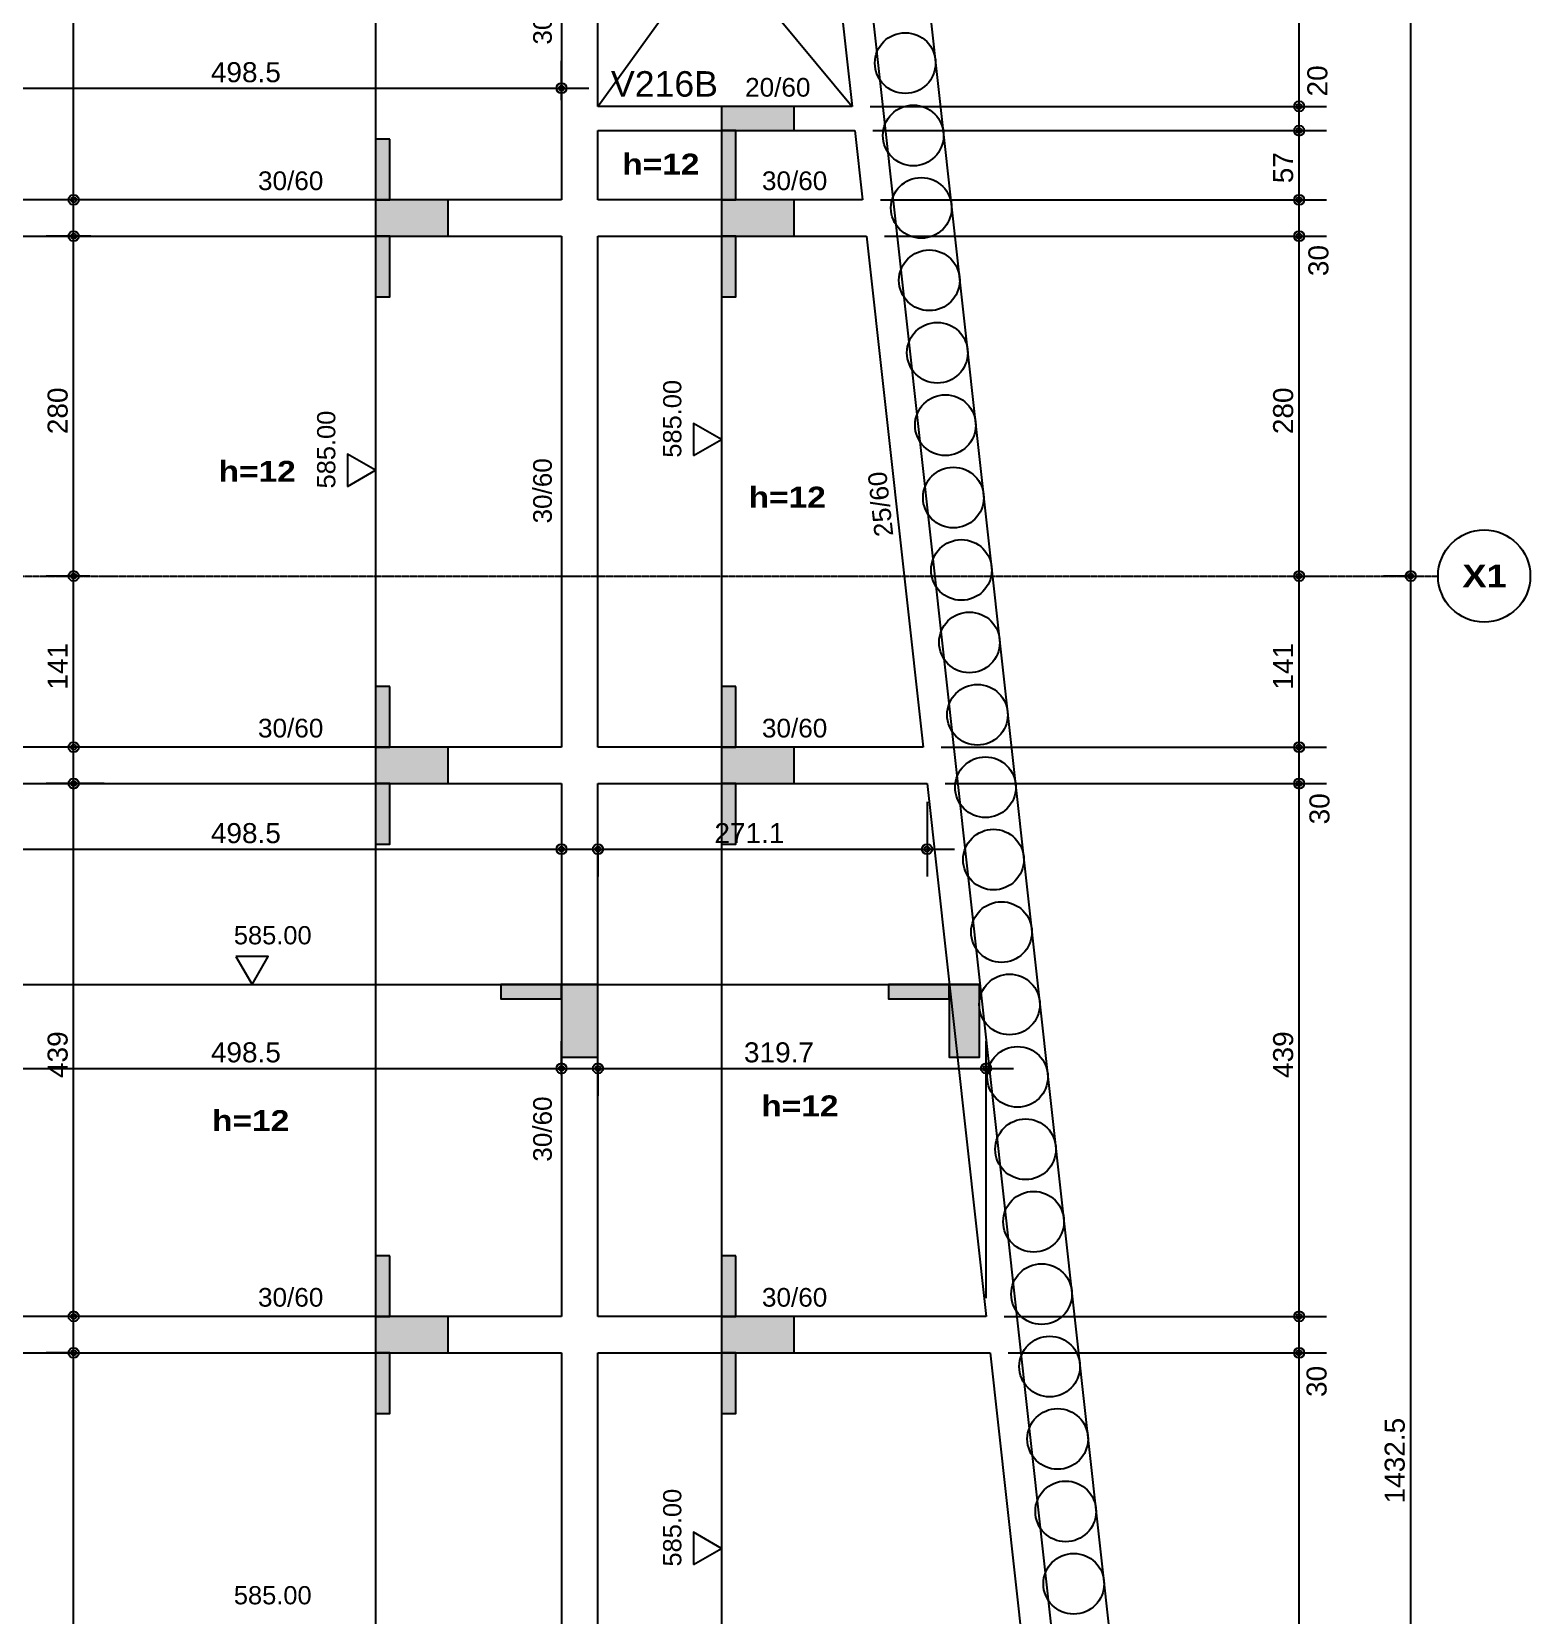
# Model space of a CAD drawing. Extents: x 0 to 13080, y 0 to 6750.
# Drawn here: x 7838 to 9072, y 1659 to 2964 of the extents above; entities that cross this region are included whole.
import ezdxf

# ---------------------------------------------------------------- set-up
doc = ezdxf.new("R2010")
doc.units = 0
doc.header["$MEASUREMENT"] = 0
doc.linetypes.add('ESTILO_TQS_0007', pattern=[2.1, 1.5, -0.2, 0.2, -0.2])
for name, color, linetype in [('MTH-224', 4, 'CONTINUOUS'), ('MTH-230', 1, 'CONTINUOUS'), ('MTH-COTAS7', 31, 'CONTINUOUS'), ('MTH-DIM-VIGA', 3, 'CONTINUOUS'), ('MTH-EIXO-214', 4, 'CONTINUOUS'), ('MTH-EIXO-215', 1, 'CONTINUOUS'), ('MTH-FACE-VIGA', 7, 'CONTINUOUS'), ('MTH-LINHA-SEÇÃO', 16, 'CONTINUOUS'), ('MTH-SIMB_COTA', 3, 'CONTINUOUS'), ('MTH-SOMBRA21', 150, 'CONTINUOUS'), ('MTH-TIT1-VIGA', 5, 'CONTINUOUS'), ('MTH-TXT', 4, 'CONTINUOUS'), ('MTH-TXT-NEGRITO', 5, 'CONTINUOUS')]:
    doc.layers.add(name, color=color, linetype=linetype)
doc.styles.add('TQS_ARIAL', font='arial.ttf')
doc.styles.add('TQS_ARIAL_BLACK', font='ariblk.ttf')

msp = doc.modelspace()

# ---------------------------------------------------------------- linework, layer by layer
at = {"layer": 'MTH-224', "linetype": 'Continuous'}
for points in [[(8383.015619, 2614.979146), (8405.963324, 2628.228651), (8383.015619, 2641.476838), (8383.015619, 2614.979146)], [(8097.98964, 2589.639693), (8120.937345, 2602.889198), (8097.98964, 2616.137384), (8097.98964, 2589.639693)], [(8006.109117, 2202.231185), (8019.358622, 2179.28348), (8032.606808, 2202.231185), (8006.109117, 2202.231185)], [(8383.015619, 1701.356611), (8405.963324, 1714.606116), (8383.015619, 1727.854303), (8383.015619, 1701.356611)]]:
    msp.add_lwpolyline(points, dxfattribs=at)
at = {"layer": 'MTH-230', "linetype": 'Continuous'}
for p, q in [((8304.282195, 2902.735538), (8485.671504, 3154.735537)), ((8304.282195, 3154.735537), (8513.577273, 2902.735538))]:
    msp.add_line(p, q, dxfattribs=at)
msp.add_circle((9034.284341, 2515.735465), 38, dxfattribs=at)
at = {"layer": 'MTH-COTAS7', "linetype": 'Continuous'}
for p, q in [((8973.784341, 2493.235465), (8973.784341, 4583.235466)), ((7872.4042, 2803.235538), (7872.4042, 3177.235537)), ((8881.8483, 2880.235538), (8881.8483, 3177.235537)), ((8274.282195, 2907.735538), (8274.282195, 2940.18123)), ((8881.8483, 2860.235538), (8881.8483, 2925.235538)), ((7753.282195, 2917.68123), (8296.782195, 2917.68123)), ((8528.577273, 2902.735538), (8904.3483, 2902.735538)), ((8528.577273, 2902.735538), (8904.3483, 2902.735538)), ((8881.8483, 2803.235538), (8881.8483, 2905.235538)), ((8530.79194, 2882.735538), (8904.3483, 2882.735538)), ((8530.79194, 2882.735538), (8904.3483, 2882.735538)), ((8881.8483, 2773.235538), (8881.8483, 2848.235538)), ((7915.190843, 2825.735538), (7849.9042, 2825.735538)), ((8537.10374, 2825.735538), (8904.3483, 2825.735538)), ((8537.10374, 2825.735538), (8904.3483, 2825.735538)), ((7872.4042, 2493.235465), (7872.4042, 2818.235538)), ((8881.8483, 2493.235465), (8881.8483, 2818.235538)), ((7886.476592, 2795.735538), (7849.9042, 2795.735538)), ((8540.42574, 2795.735538), (8904.3483, 2795.735538)), ((8540.42574, 2795.735538), (8904.3483, 2795.735538)), ((7872.4042, 2352.235538), (7872.4042, 2538.235465)), ((8881.8483, 2352.235538), (8881.8483, 2538.235465)), ((8973.784341, 1060.735465), (8973.784341, 2538.235465)), ((7885.9296, 2515.735465), (7849.9042, 2515.735465)), ((7885.9296, 2515.735465), (7849.9042, 2515.735465)), ((8875.390748, 2515.735465), (8904.3483, 2515.735465)), ((8875.390748, 2515.735465), (8904.3483, 2515.735465)), ((8975.105916, 2515.735465), (8951.284341, 2515.735465)), ((8975.105916, 2515.735465), (8951.284341, 2515.735465)), ((8881.8483, 2322.235538), (8881.8483, 2397.235538)), ((7890.327496, 2374.735538), (7849.9042, 2374.735538)), ((7872.4042, 1883.235539), (7872.4042, 2367.235538)), ((8587.043945, 2374.735538), (8904.3483, 2374.735538)), ((8587.043945, 2374.735538), (8904.3483, 2374.735538)), ((8881.8483, 1883.235539), (8881.8483, 2367.235538)), ((7897.661458, 2344.735538), (7849.9042, 2344.735538)), ((8590.366036, 2344.735538), (8904.3483, 2344.735538)), ((8590.366036, 2344.735538), (8904.3483, 2344.735538)), ((8575.366036, 2329.735538), (8575.366036, 2268.215913)), ((7753.282195, 2290.715913), (8296.782195, 2290.715913)), ((8274.282195, 2295.424374), (8274.282195, 2268.215913)), ((8281.782195, 2290.715913), (8597.866036, 2290.715913)), ((8304.282195, 2293.07818), (8304.282195, 2268.215913)), ((8274.282195, 2104.550884), (8274.282195, 2132.580188)), ((8623.977943, 1920.735539), (8623.977943, 2132.580188)), ((7753.282195, 2110.080188), (8296.782195, 2110.080188)), ((8281.782195, 2110.080188), (8646.477943, 2110.080188)), ((8304.282195, 2110.235539), (8304.282195, 2087.580188)), ((8881.8483, 1853.235539), (8881.8483, 1928.235539)), ((7885.450437, 1905.735539), (7849.9042, 1905.735539)), ((8638.977943, 1905.735539), (8904.3483, 1905.735539)), ((8638.977943, 1905.735539), (8904.3483, 1905.735539)), ((7872.4042, 1301.735502), (7872.4042, 1898.235539)), ((8881.8483, 1301.735502), (8881.8483, 1898.235539)), ((7870.585701, 1875.735539), (7849.9042, 1875.735539)), ((8642.300035, 1875.735539), (8904.3483, 1875.735539)), ((8642.300035, 1875.735539), (8904.3483, 1875.735539))]:
    msp.add_line(p, q, dxfattribs=at)
at = {"layer": 'MTH-EIXO-214', "linetype": 'ESTILO_TQS_0007'}
msp.add_line((673.355745, 2515.735465), (8996.284341, 2515.735465), dxfattribs=at)
at = {"layer": 'MTH-EIXO-215', "linetype": 'Continuous'}
msp.add_line((8823.192579, 765.419155), (8454.287119, 4096.89532), dxfattribs=at)
at = {"layer": 'MTH-FACE-VIGA', "linetype": 'Continuous'}
for p, q in [((8409.818791, 4066.895281), (8772.044914, 795.738231)), ((8485.671504, 3154.735537), (8513.577273, 2902.735538)), ((8515.791903, 2882.735538), (8522.10374, 2825.735538)), ((8525.423769, 2795.735538), (8572.043945, 2374.735538)), ((8575.366036, 2344.735538), (8623.977943, 1905.735539)), ((8627.298962, 1875.735539), (8688.369682, 1324.235502))]:
    msp.add_line(p, q, dxfattribs=at)
for points in [[(8274.282195, 3154.735537), (8274.282195, 2892.735538)], [(8304.282195, 2902.735538), (8304.282195, 3154.735537)], [(8513.577273, 2902.735538), (8304.282195, 2902.735538)], [(8274.282195, 2892.735538), (8274.282195, 2825.735538)], [(8304.282195, 2825.735538), (8304.282195, 2882.735538)], [(8304.282195, 2882.735538), (8515.79194, 2882.735538)], [(8274.282195, 2825.735538), (7775.782195, 2825.735538)], [(8522.10374, 2825.735538), (8304.282195, 2825.735538)], [(7775.782195, 2795.735538), (8274.282195, 2795.735538)], [(8274.282195, 2795.735538), (8274.282195, 2374.735538)], [(8304.282195, 2374.735538), (8304.282195, 2795.735538)], [(8304.282195, 2795.735538), (8525.42574, 2795.735538)], [(8274.282195, 2374.735538), (7775.782195, 2374.735538)], [(8572.043945, 2374.735538), (8304.282195, 2374.735538)], [(7775.782195, 2344.735538), (8274.282195, 2344.735538)], [(8274.282195, 2344.735538), (8274.282195, 1905.735539)], [(8304.282195, 1905.735539), (8304.282195, 2344.735538)], [(8304.282195, 2344.735538), (8575.366036, 2344.735538)], [(8274.282195, 1905.735539), (7775.782195, 1905.735539)], [(8623.977943, 1905.735539), (8304.282195, 1905.735539)], [(7775.782195, 1875.735539), (8274.282195, 1875.735539)], [(8274.282195, 1875.735539), (8274.282195, 1324.235502)], [(8304.282195, 1324.235502), (8304.282195, 1875.735539)], [(8304.282195, 1875.735539), (8627.300035, 1875.735539)]]:
    msp.add_lwpolyline(points, dxfattribs=at)
for centre in [(8557.42112, 2938.389136), (8564.027372, 2878.722835), (8570.634411, 2819.056621), (8577.242433, 2759.390516), (8583.849537, 2699.72431), (8590.456642, 2640.058103), (8597.063746, 2580.391896), (8603.67085, 2520.72569), (8610.277955, 2461.059483), (8616.885059, 2401.393277), (8623.492163, 2341.72707), (8630.099267, 2282.060863), (8636.706372, 2222.394657), (8643.313476, 2162.72845), (8649.92058, 2103.062244), (8656.527685, 2043.396037), (8663.134789, 1983.729831), (8669.741893, 1924.063624), (8676.348998, 1864.397417), (8682.956102, 1804.731211), (8689.563206, 1745.065004), (8696.170311, 1685.398798)]:
    msp.add_circle(centre, 25, dxfattribs=at)
at = {"layer": 'MTH-LINHA-SEÇÃO', "linetype": 'Continuous'}
for p, q in [((8120.937345, 4066.895038), (8120.937345, 768.542111)), ((8405.963324, 2902.735538), (8405.963324, 767.935566)), ((5412.282195, 2179.28348), (8618.840056, 2179.28348))]:
    msp.add_line(p, q, dxfattribs=at)
for points in [[(8405.963324, 2902.735538), (8405.963324, 2882.735538), (8465.963324, 2882.735538), (8465.963324, 2902.735538), (8405.963324, 2902.735538)], [(8132.937345, 2875.735537), (8120.937345, 2875.735537), (8120.937345, 2825.735537), (8132.937345, 2825.735537), (8132.937345, 2875.735537)], [(8417.963324, 2882.735538), (8405.963324, 2882.735538), (8405.963324, 2825.735537), (8417.963324, 2825.735537), (8417.963324, 2882.735538)], [(8120.937345, 2825.735537), (8120.937345, 2795.735537), (8180.937345, 2795.735537), (8180.937345, 2825.735537), (8120.937345, 2825.735537)], [(8405.963324, 2825.735537), (8405.963324, 2795.735537), (8465.963324, 2795.735537), (8465.963324, 2825.735537), (8405.963324, 2825.735537)], [(8132.937345, 2795.735537), (8120.937345, 2795.735537), (8120.937345, 2745.735537), (8132.937345, 2745.735537), (8132.937345, 2795.735537)], [(8417.963324, 2795.735537), (8405.963324, 2795.735537), (8405.963324, 2745.735537), (8417.963324, 2745.735537), (8417.963324, 2795.735537)], [(8132.937345, 2424.735537), (8120.937345, 2424.735537), (8120.937345, 2374.735537), (8132.937345, 2374.735537), (8132.937345, 2424.735537)], [(8417.963324, 2424.735537), (8405.963324, 2424.735537), (8405.963324, 2374.735537), (8417.963324, 2374.735537), (8417.963324, 2424.735537)], [(8120.937345, 2374.735537), (8120.937345, 2344.735537), (8180.937345, 2344.735537), (8180.937345, 2374.735537), (8120.937345, 2374.735537)], [(8405.963324, 2374.735537), (8405.963324, 2344.735537), (8465.963324, 2344.735537), (8465.963324, 2374.735537), (8405.963324, 2374.735537)], [(8132.937345, 2344.735537), (8120.937345, 2344.735537), (8120.937345, 2294.735537), (8132.937345, 2294.735537), (8132.937345, 2344.735537)], [(8417.963324, 2344.735537), (8405.963324, 2344.735537), (8405.963324, 2294.735537), (8417.963324, 2294.735537), (8417.963324, 2344.735537)], [(8274.282195, 2167.28348), (8274.282195, 2179.28348), (8224.282195, 2179.28348), (8224.282195, 2167.28348), (8274.282195, 2167.28348)], [(8304.282195, 2179.28348), (8274.282195, 2179.28348), (8274.282195, 2119.28348), (8304.282195, 2119.28348), (8304.282195, 2179.28348)], [(8593.68689, 2167.28348), (8593.68689, 2179.28348), (8543.68689, 2179.28348), (8543.68689, 2167.28348), (8593.68689, 2167.28348)], [(8618.68689, 2179.28348), (8593.68689, 2179.28348), (8593.68689, 2119.28348), (8618.68689, 2119.28348), (8618.68689, 2179.28348)], [(8132.937345, 1955.735538), (8120.937345, 1955.735538), (8120.937345, 1905.735538), (8132.937345, 1905.735538), (8132.937345, 1955.735538)], [(8417.963324, 1955.735538), (8405.963324, 1955.735538), (8405.963324, 1905.735538), (8417.963324, 1905.735538), (8417.963324, 1955.735538)], [(8120.937345, 1905.735538), (8120.937345, 1875.735538), (8180.937345, 1875.735538), (8180.937345, 1905.735538), (8120.937345, 1905.735538)], [(8405.963324, 1905.735538), (8405.963324, 1875.735538), (8465.963324, 1875.735538), (8465.963324, 1905.735538), (8405.963324, 1905.735538)], [(8132.937345, 1875.735538), (8120.937345, 1875.735538), (8120.937345, 1825.735538), (8132.937345, 1825.735538), (8132.937345, 1875.735538)], [(8417.963324, 1875.735538), (8405.963324, 1875.735538), (8405.963324, 1825.735538), (8417.963324, 1825.735538), (8417.963324, 1875.735538)]]:
    msp.add_lwpolyline(points, dxfattribs=at)
at = {"layer": 'MTH-SIMB_COTA', "linetype": 'Continuous'}
for centre, radius in [((8274.282195, 2917.68123), 4.200001), ((8274.282195, 2917.68123), 2.1), ((8881.8483, 2902.735538), 4.200001), ((8881.8483, 2902.735538), 4.200001), ((8881.8483, 2902.735538), 2.1), ((8881.8483, 2902.735538), 2.1), ((8881.8483, 2882.735538), 4.200001), ((8881.8483, 2882.735538), 4.200001), ((8881.8483, 2882.735538), 2.1), ((8881.8483, 2882.735538), 2.1), ((7872.4042, 2825.735538), 4.200001), ((7872.4042, 2825.735538), 2.1), ((8881.8483, 2825.735538), 4.200001), ((8881.8483, 2825.735538), 4.200001), ((8881.8483, 2825.735538), 2.1), ((8881.8483, 2825.735538), 2.1), ((7872.4042, 2795.735538), 4.200001), ((7872.4042, 2795.735538), 2.1), ((8881.8483, 2795.735538), 4.200001), ((8881.8483, 2795.735538), 4.200001), ((8881.8483, 2795.735538), 2.1), ((8881.8483, 2795.735538), 2.1), ((7872.4042, 2515.735465), 4.200001), ((7872.4042, 2515.735465), 4.200001), ((8881.8483, 2515.735465), 4.200001), ((8881.8483, 2515.735465), 4.200001), ((8973.784341, 2515.735465), 4.200001), ((8973.784341, 2515.735465), 4.200001), ((7872.4042, 2515.735465), 2.1), ((7872.4042, 2515.735465), 2.1), ((8881.8483, 2515.735465), 2.1), ((8881.8483, 2515.735465), 2.1), ((8973.784341, 2515.735465), 2.1), ((8973.784341, 2515.735465), 2.1), ((7872.4042, 2374.735538), 4.200001), ((7872.4042, 2374.735538), 2.1), ((8881.8483, 2374.735538), 4.200001), ((8881.8483, 2374.735538), 4.200001), ((8881.8483, 2374.735538), 2.1), ((8881.8483, 2374.735538), 2.1), ((7872.4042, 2344.735538), 4.200001), ((8881.8483, 2344.735538), 4.200001), ((8881.8483, 2344.735538), 4.200001), ((7872.4042, 2344.735538), 2.1), ((8881.8483, 2344.735538), 2.1), ((8881.8483, 2344.735538), 2.1), ((8274.282195, 2290.715913), 4.200001), ((8274.282195, 2290.715913), 2.1), ((8304.282195, 2290.715913), 4.200001), ((8304.282195, 2290.715913), 2.1), ((8575.366036, 2290.715913), 4.200001), ((8575.366036, 2290.715913), 2.1), ((8274.282195, 2110.080188), 4.200001), ((8304.282195, 2110.080188), 4.200001), ((8623.977943, 2110.080188), 4.200001), ((8274.282195, 2110.080188), 2.1), ((8304.282195, 2110.080188), 2.1), ((8623.977943, 2110.080188), 2.1), ((7872.4042, 1905.735539), 4.200001), ((7872.4042, 1905.735539), 2.1), ((8881.8483, 1905.735539), 4.200001), ((8881.8483, 1905.735539), 4.200001), ((8881.8483, 1905.735539), 2.1), ((8881.8483, 1905.735539), 2.1), ((7872.4042, 1875.735539), 4.200001), ((8881.8483, 1875.735539), 4.200001), ((8881.8483, 1875.735539), 4.200001), ((7872.4042, 1875.735539), 2.1), ((8881.8483, 1875.735539), 2.1), ((8881.8483, 1875.735539), 2.1)]:
    msp.add_circle(centre, radius, dxfattribs=at)
at = {"layer": 'MTH-SOMBRA21', "linetype": 'Continuous'}
for points in [[(8405.963324, 2902.735538), (8405.963324, 2882.735538), (8465.963324, 2882.735538)], [(8405.963324, 2902.735538), (8465.963324, 2882.735538), (8465.963324, 2902.735538)], [(8405.963324, 2902.735538), (8465.963324, 2902.735538), (8405.963324, 2902.735538)], [(8132.937345, 2875.735537), (8120.937345, 2875.735537), (8120.937345, 2825.735537)], [(8132.937345, 2875.735537), (8120.937345, 2825.735537), (8132.937345, 2825.735537)], [(8132.937345, 2875.735537), (8132.937345, 2825.735537), (8132.937345, 2875.735537)], [(8417.963324, 2882.735538), (8405.963324, 2882.735538), (8405.963324, 2825.735537)], [(8417.963324, 2882.735538), (8405.963324, 2825.735537), (8417.963324, 2825.735537)], [(8417.963324, 2882.735538), (8417.963324, 2825.735537), (8417.963324, 2882.735538)], [(8120.937345, 2825.735537), (8120.937345, 2795.735537), (8180.937345, 2795.735537)], [(8120.937345, 2825.735537), (8180.937345, 2795.735537), (8180.937345, 2825.735537)], [(8120.937345, 2825.735537), (8180.937345, 2825.735537), (8120.937345, 2825.735537)], [(8405.963324, 2825.735537), (8405.963324, 2795.735537), (8465.963324, 2795.735537)], [(8405.963324, 2825.735537), (8465.963324, 2795.735537), (8465.963324, 2825.735537)], [(8405.963324, 2825.735537), (8465.963324, 2825.735537), (8405.963324, 2825.735537)], [(8132.937345, 2795.735537), (8120.937345, 2795.735537), (8120.937345, 2745.735537)], [(8132.937345, 2795.735537), (8120.937345, 2745.735537), (8132.937345, 2745.735537)], [(8132.937345, 2795.735537), (8132.937345, 2745.735537), (8132.937345, 2795.735537)], [(8417.963324, 2795.735537), (8405.963324, 2795.735537), (8405.963324, 2745.735537)], [(8417.963324, 2795.735537), (8405.963324, 2745.735537), (8417.963324, 2745.735537)], [(8417.963324, 2795.735537), (8417.963324, 2745.735537), (8417.963324, 2795.735537)], [(8132.937345, 2424.735537), (8120.937345, 2424.735537), (8120.937345, 2374.735537)], [(8132.937345, 2424.735537), (8120.937345, 2374.735537), (8132.937345, 2374.735537)], [(8132.937345, 2424.735537), (8132.937345, 2374.735537), (8132.937345, 2424.735537)], [(8417.963324, 2424.735537), (8405.963324, 2424.735537), (8405.963324, 2374.735537)], [(8417.963324, 2424.735537), (8405.963324, 2374.735537), (8417.963324, 2374.735537)], [(8417.963324, 2424.735537), (8417.963324, 2374.735537), (8417.963324, 2424.735537)], [(8120.937345, 2374.735537), (8120.937345, 2344.735537), (8180.937345, 2344.735537)], [(8120.937345, 2374.735537), (8180.937345, 2344.735537), (8180.937345, 2374.735537)], [(8120.937345, 2374.735537), (8180.937345, 2374.735537), (8120.937345, 2374.735537)], [(8405.963324, 2374.735537), (8405.963324, 2344.735537), (8465.963324, 2344.735537)], [(8405.963324, 2374.735537), (8465.963324, 2344.735537), (8465.963324, 2374.735537)], [(8405.963324, 2374.735537), (8465.963324, 2374.735537), (8405.963324, 2374.735537)], [(8132.937345, 2344.735537), (8120.937345, 2344.735537), (8120.937345, 2294.735537)], [(8132.937345, 2344.735537), (8120.937345, 2294.735537), (8132.937345, 2294.735537)], [(8132.937345, 2344.735537), (8132.937345, 2294.735537), (8132.937345, 2344.735537)], [(8417.963324, 2344.735537), (8405.963324, 2344.735537), (8405.963324, 2294.735537)], [(8417.963324, 2344.735537), (8405.963324, 2294.735537), (8417.963324, 2294.735537)], [(8417.963324, 2344.735537), (8417.963324, 2294.735537), (8417.963324, 2344.735537)], [(8274.282195, 2167.28348), (8274.282195, 2179.28348), (8224.282195, 2179.28348)], [(8274.282195, 2167.28348), (8224.282195, 2179.28348), (8224.282195, 2167.28348)], [(8304.282195, 2179.28348), (8274.282195, 2179.28348), (8274.282195, 2119.28348)], [(8304.282195, 2179.28348), (8274.282195, 2119.28348), (8304.282195, 2119.28348)], [(8304.282195, 2179.28348), (8304.282195, 2119.28348), (8304.282195, 2179.28348)], [(8593.68689, 2167.28348), (8593.68689, 2179.28348), (8543.68689, 2179.28348)], [(8593.68689, 2167.28348), (8543.68689, 2179.28348), (8543.68689, 2167.28348)], [(8618.68689, 2179.28348), (8593.68689, 2179.28348), (8593.68689, 2119.28348)], [(8618.68689, 2179.28348), (8593.68689, 2119.28348), (8618.68689, 2119.28348)], [(8618.68689, 2179.28348), (8618.68689, 2119.28348), (8618.68689, 2179.28348)], [(8274.282195, 2167.28348), (8224.282195, 2167.28348), (8274.282195, 2167.28348)], [(8593.68689, 2167.28348), (8543.68689, 2167.28348), (8593.68689, 2167.28348)], [(8132.937345, 1955.735538), (8120.937345, 1955.735538), (8120.937345, 1905.735538)], [(8132.937345, 1955.735538), (8120.937345, 1905.735538), (8132.937345, 1905.735538)], [(8132.937345, 1955.735538), (8132.937345, 1905.735538), (8132.937345, 1955.735538)], [(8417.963324, 1955.735538), (8405.963324, 1955.735538), (8405.963324, 1905.735538)], [(8417.963324, 1955.735538), (8405.963324, 1905.735538), (8417.963324, 1905.735538)], [(8417.963324, 1955.735538), (8417.963324, 1905.735538), (8417.963324, 1955.735538)], [(8120.937345, 1905.735538), (8120.937345, 1875.735538), (8180.937345, 1875.735538)], [(8120.937345, 1905.735538), (8180.937345, 1875.735538), (8180.937345, 1905.735538)], [(8120.937345, 1905.735538), (8180.937345, 1905.735538), (8120.937345, 1905.735538)], [(8405.963324, 1905.735538), (8405.963324, 1875.735538), (8465.963324, 1875.735538)], [(8405.963324, 1905.735538), (8465.963324, 1875.735538), (8465.963324, 1905.735538)], [(8405.963324, 1905.735538), (8465.963324, 1905.735538), (8405.963324, 1905.735538)], [(8132.937345, 1875.735538), (8120.937345, 1875.735538), (8120.937345, 1825.735538)], [(8132.937345, 1875.735538), (8120.937345, 1825.735538), (8132.937345, 1825.735538)], [(8132.937345, 1875.735538), (8132.937345, 1825.735538), (8132.937345, 1875.735538)], [(8417.963324, 1875.735538), (8405.963324, 1875.735538), (8405.963324, 1825.735538)], [(8417.963324, 1875.735538), (8405.963324, 1825.735538), (8417.963324, 1825.735538)], [(8417.963324, 1875.735538), (8417.963324, 1825.735538), (8417.963324, 1875.735538)]]:
    msp.add_solid(points, dxfattribs=at)

# ---------------------------------------------------------------- texts
at = {"layer": 'MTH-COTAS7', "linetype": 'Continuous', "style": 'TQS_ARIAL'}
for s, p in [('498.5', (7985.432195, 2922.63123)), ('498.5', (7985.432195, 2295.665913)), ('271.1', (8400.224116, 2295.665913)), ('498.5', (7985.432195, 2115.030188)), ('319.7', (8424.530069, 2115.030188))]:
    msp.add_text(s, height=16.5, dxfattribs=at).set_placement(p)
for s, p in [('20', (8905.09729, 2910.877975)), ('57', (8876.8983, 2839.385538)), ('30', (8905.955063, 2762.842989)), ('280', (7867.4542, 2632.635502)), ('280', (8876.8983, 2632.635502)), ('141', (7867.4542, 2422.135502)), ('141', (8876.8983, 2422.135502)), ('30', (8906.841629, 2311.110039)), ('439', (7867.4542, 2102.135539)), ('439', (8876.8983, 2102.135539)), ('30', (8904.460162, 1839.332643)), ('1432.5', (8968.834341, 1751.635465))]:
    msp.add_text(s, height=16.5, rotation=90, dxfattribs=at).set_placement(p)
at = {"layer": 'MTH-DIM-VIGA', "linetype": 'Continuous', "style": 'TQS_ARIAL'}
for s, height, rotation, p in [('30/60', 15.375, 90, (8266.282195, 2953.610535)), ('30/60', 15.4, 360, (8024.257841, 2833.735538)), ('30/60', 15.4, 360, (8439.356325, 2833.735538)), ('30/60', 15.375, 90, (8266.282195, 2559.07845)), ('25/60', 15.4, 96.319062, (8547.638416, 2549.032766)), ('30/60', 15.4, 360, (8024.257841, 2382.735538)), ('30/60', 15.4, 360, (8439.356325, 2382.735538)), ('30/60', 15.375, 90, (8266.282195, 2033.205188)), ('30/60', 15.4, 360, (8024.257841, 1913.735539)), ('30/60', 15.4, 360, (8439.356325, 1913.735539))]:
    msp.add_text(s, height=height, rotation=rotation, dxfattribs=at).set_placement(p)
msp.add_text('20/60', height=15.4, dxfattribs=at).set_placement((8425.515016, 2910.735538))
at = {"layer": 'MTH-TIT1-VIGA', "linetype": 'Continuous', "style": 'TQS_ARIAL'}
msp.add_text('V216B', height=21, dxfattribs=at).set_placement((8315.032195, 2910.735538))
at = {"layer": 'MTH-TXT', "linetype": 'Continuous', "style": 'TQS_ARIAL'}
for p in [(8372.963324, 2613.228651), (8087.937345, 2587.889198), (8372.963324, 1699.606116)]:
    msp.add_text('585.00', height=15, rotation=90, dxfattribs=at).set_placement(p)
for p in [(8004.358622, 2212.28348), (8004.358622, 1668.478175)]:
    msp.add_text('585.00', height=15, dxfattribs=at).set_placement(p)
at = {"layer": 'MTH-TXT-NEGRITO', "linetype": 'Continuous', "style": 'TQS_ARIAL_BLACK'}
for s, height, p in [('h=12', 17.25, (8324.282559, 2846.543006)), ('h=12', 17.25, (7991.779279, 2593.40761)), ('h=12', 17.25, (8428.376877, 2572.120727)), ('X1', 18.75, (9016.271079, 2506.430134)), ('h=12', 17.25, (8438.809538, 2070.542128)), ('h=12', 17.25, (7986.40602, 2058.408193))]:
    msp.add_text(s, height=height, dxfattribs=at).set_placement(p)

doc.saveas('drawing.dxf')
